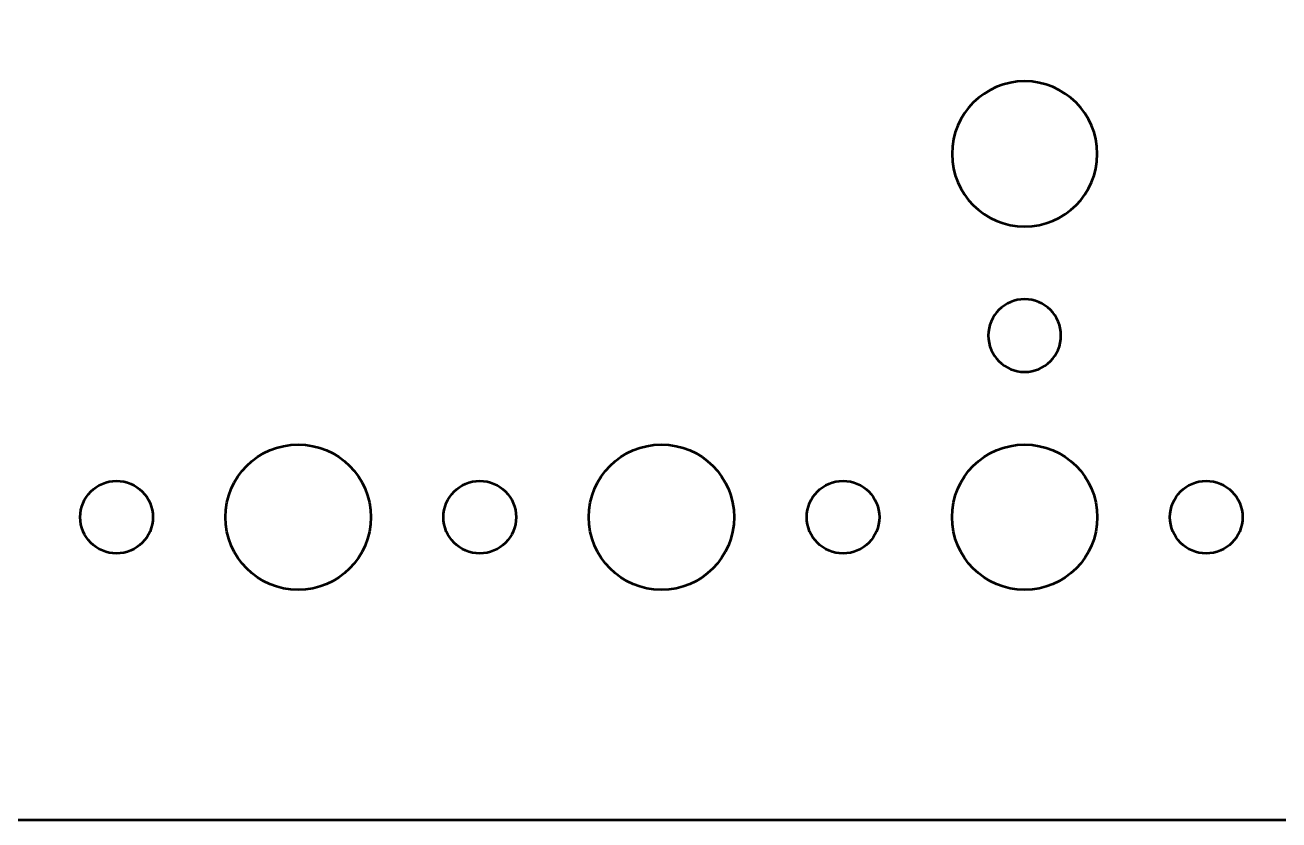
# Model space of a CAD drawing. Header units: centimetres. Extents: x -23 to 23, y -25.2 to 25.2.
# Drawn here: x -16.88 to -11.7, y -25.25 to -21.97 of the extents above; entities that cross this region are included whole.
import ezdxf

# ---------------------------------------------------------------- set-up
doc = ezdxf.new("R2010")
doc.units = ezdxf.units.CM
doc.header["$MEASUREMENT"] = 0
doc.layers.add('Layer 1', color=7, linetype='Continuous')

msp = doc.modelspace()

# ---------------------------------------------------------------- linework, layer by layer
at = {"layer": 'Layer 1', "lineweight": 53}
for centre, major_axis in [((-15.74999, -24.00001), (0, 0.30001)), ((-14.24999, -24.00001), (0, 0.30001)), ((-12.74999, -24.00001), (0, 0.30001)), ((-16.5, -24), (0, 0.15)), ((-15, -24), (0, 0.15)), ((-13.5, -24), (0, 0.15)), ((-12, -24), (0, 0.15))]:
    msp.add_ellipse(centre, major_axis=major_axis, ratio=1, dxfattribs=at)
for points, knots in [([(-23, -24.75), (-23, -24.75), (-23, 24.75), (-23, 24.75), (-23, 24.75), (-23, 25.02614), (-22.77614, 25.25), (-22.5, 25.25), (-22.5, 25.25), (-22.5, 25.25), (22.5, 25.25), (22.5, 25.25), (22.5, 25.25), (22.77614, 25.25), (23, 25.02614), (23, 24.75), (23, 24.75), (23, 24.75), (23, -24.75), (23, -24.75), (23, -24.75), (23, -25.02614), (22.77614, -25.25), (22.5, -25.25), (22.5, -25.25), (22.5, -25.25), (-22.5, -25.25), (-22.5, -25.25), (-22.5, -25.25), (-22.77614, -25.25), (-23, -25.02614), (-23, -24.75)], [0, 0, 0, 0, 0.1111111, 0.1111111, 0.1111111, 0.1111111, 0.2222222, 0.2222222, 0.2222222, 0.2222222, 0.3333333, 0.3333333, 0.3333333, 0.3333333, 0.4444444, 0.4444444, 0.4444444, 0.4444444, 0.5555556, 0.5555556, 0.5555556, 0.5555556, 0.6666667, 0.6666667, 0.6666667, 0.6666667, 0.7777778, 0.7777778, 0.7777778, 0.7777778, 1, 1, 1, 1]), ([(-13.05, -22.5), (-13.05, -22.33431), (-12.91569, -22.2), (-12.75, -22.2), (-12.75, -22.2), (-12.58431, -22.2), (-12.45, -22.33431), (-12.45, -22.5), (-12.45, -22.5), (-12.45, -22.66569), (-12.58431, -22.8), (-12.75, -22.8), (-12.75, -22.8), (-12.91569, -22.8), (-13.05, -22.66569), (-13.05, -22.5)], [0, 0, 0, 0, 0.2, 0.2, 0.2, 0.2, 0.4, 0.4, 0.4, 0.4, 0.6, 0.6, 0.6, 0.6, 1, 1, 1, 1]), ([(-12.9, -23.25), (-12.9, -23.16716), (-12.83284, -23.1), (-12.75, -23.1), (-12.75, -23.1), (-12.66716, -23.1), (-12.6, -23.16716), (-12.6, -23.25), (-12.6, -23.25), (-12.6, -23.33284), (-12.66716, -23.4), (-12.75, -23.4), (-12.75, -23.4), (-12.83284, -23.4), (-12.9, -23.33284), (-12.9, -23.25)], [0, 0, 0, 0, 0.2, 0.2, 0.2, 0.2, 0.4, 0.4, 0.4, 0.4, 0.6, 0.6, 0.6, 0.6, 1, 1, 1, 1])]:
    msp.add_open_spline(points, degree=3, knots=knots, dxfattribs=at)

doc.saveas('drawing.dxf')
